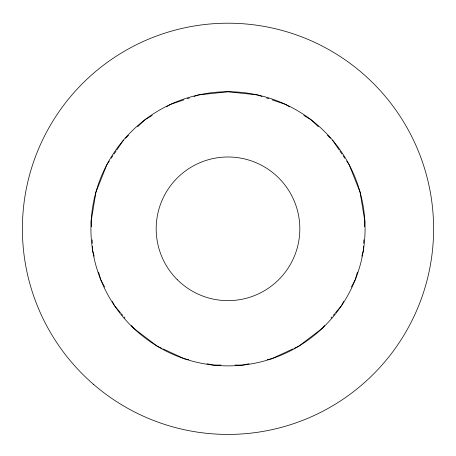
<?xml version="1.0" encoding="UTF-8"?>
<svg xmlns="http://www.w3.org/2000/svg" width="456" height="456" viewBox="0 0 456 456"><rect width="100%" height="100%" fill="white"/><g stroke="black" fill="none" stroke-linecap="round" stroke-linejoin="round"><path stroke-width="0.68" d="M363.529 246.126L363.267 250.988L361.813 256.221M363.677 243.35L363.865 239.885M364.578 226.763L364.868 221.388L360.075 192.141L349.102 164.605L346.731 161.11M357.39 272.146L355.338 279.545L351.365 287.029M343.761 301.37L341.453 305.731L335.548 312.679M109.269 161.11L106.898 164.605L95.925 192.141L91.132 221.388L91.422 226.763M111.247 158.186L112.831 155.849M114.023 154.1L116.001 151.175M116.793 150.007L123.53 140.072M324.655 325.504L322.261 328.326L298.669 346.258L293.903 348.464M331.01 318.026L331.917 316.954M333.279 315.352L334.641 313.751M125.548 138.162L128.569 135.301M137.575 126.768L145.048 119.689L152.161 115.408M166.332 106.886L170.447 104.407L183.928 99.864M292.638 349.051L271.765 358.707L267.227 359.704M187.302 98.73L189.32 98.051M193.988 96.478L198.537 94.945L228 91.741L257.463 94.945L262.012 96.478M248.976 363.723L242.82 365.079L235.057 365.079M220.943 365.079L213.18 365.079L207.024 363.723M188.773 359.704L184.235 358.707L163.362 349.051M266.68 98.051L268.698 98.73M272.072 99.864L285.553 104.407L289.668 106.886M162.097 348.464L157.331 346.258L133.739 328.326L131.345 325.504M303.838 115.408L310.952 119.689L318.425 126.768M327.431 135.301L330.452 138.162M120.452 312.679L114.547 305.731L112.239 301.37M121.359 313.751L122.721 315.352M124.083 316.954L124.99 318.026M332.47 140.072L339.207 150.007M339.999 151.175L341.977 154.1M343.168 155.849L344.753 158.186M104.635 287.029L100.662 279.545L98.61 272.146M94.187 256.221L92.733 250.988L92.471 246.126M92.135 239.885L92.323 243.35M133.066 327.687A137.068 137.068 0 0 0 361.095 261.584A137.068 137.068 0 0 0 189.838 97.162A137.068 137.068 0 0 0 133.066 327.687M93.651 384.454A205.605 205.605 0 0 0 429.962 267.336A205.605 205.605 0 0 0 160.381 34.639A205.605 205.605 0 0 0 93.651 384.454M177.213 279.596A71.826 71.826 0 0 0 297.38 247.403A71.826 71.826 0 0 0 209.412 159.435A71.826 71.826 0 0 0 177.213 279.596"/></g></svg>
